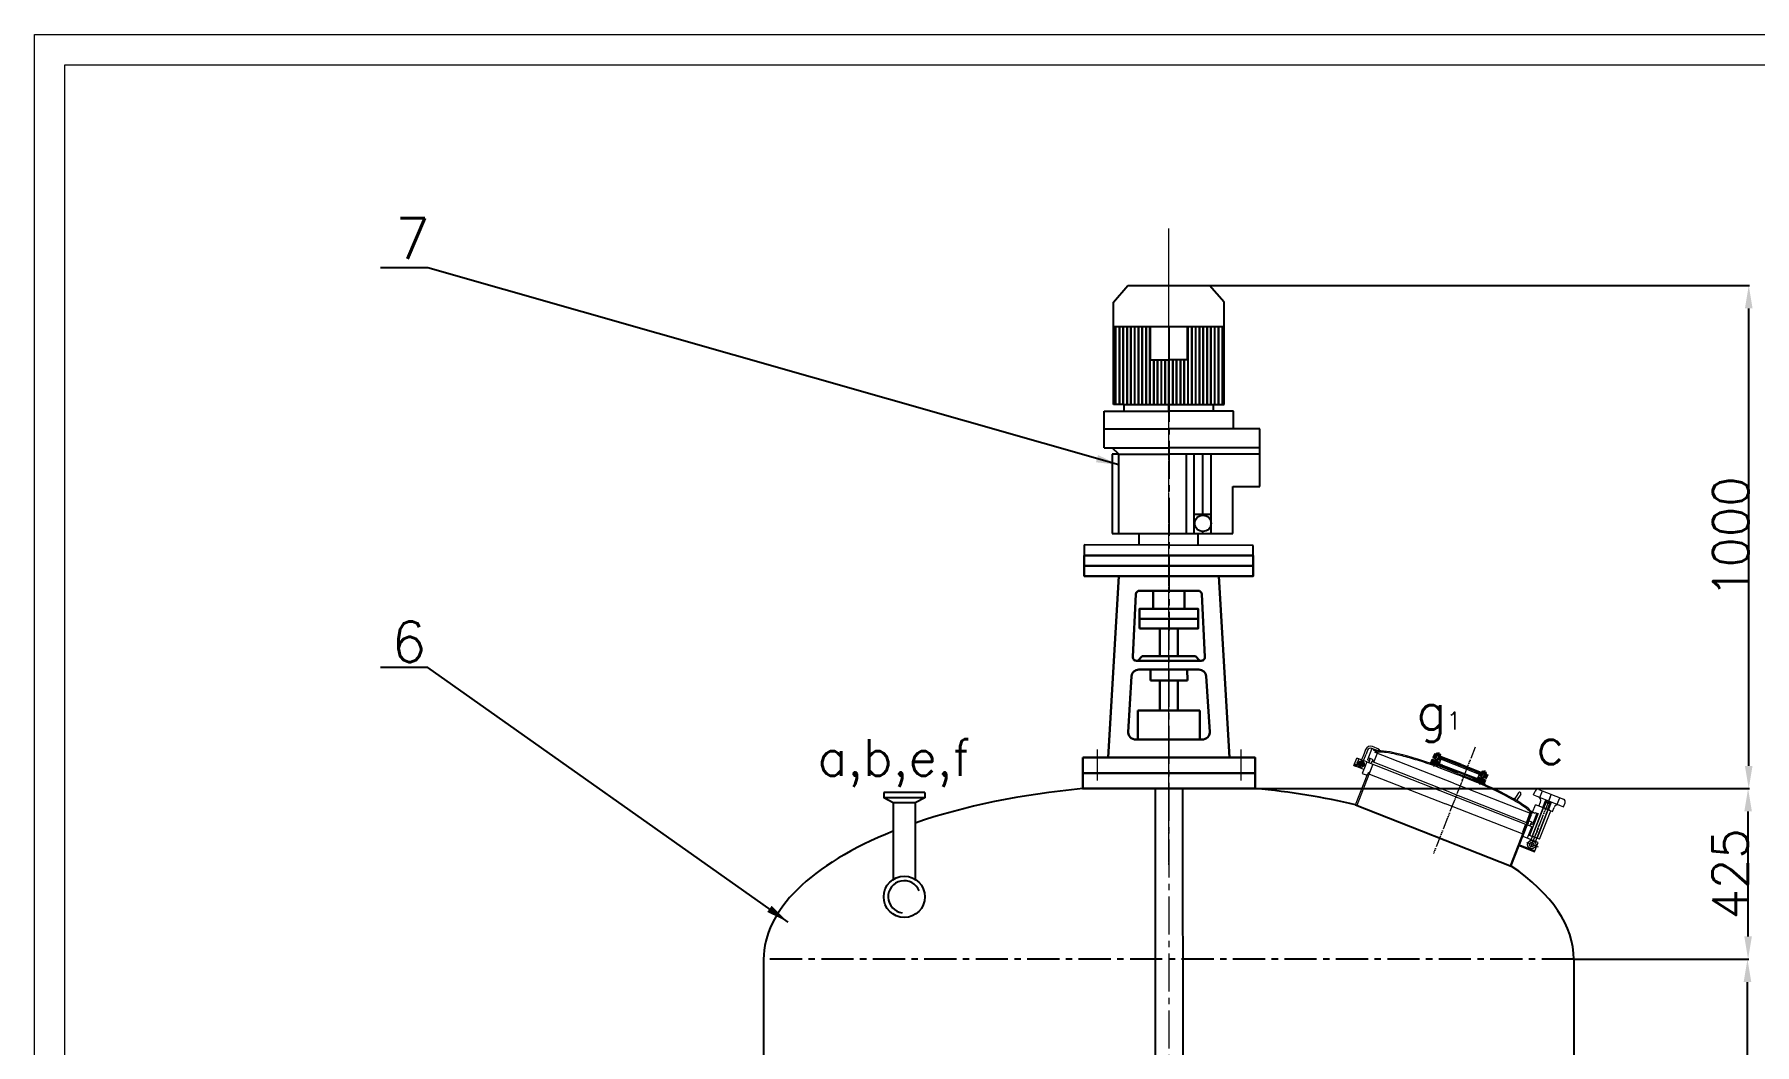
# Model space of a CAD drawing. Header units: millimetres. Extents: x 2158 to 10893, y 534 to 6317.
# Drawn here: x 2158 to 5555, y 4322 to 6317 of the extents above; entities that cross this region are included whole.
import ezdxf

# ---------------------------------------------------------------- set-up
doc = ezdxf.new("R2010")
doc.units = ezdxf.units.MM
doc.header["$PDMODE"] = 3
for name, pattern in [('ACAD_ISO06W100', [37.5, 24, -3, 0.5, -3, 0.5, -3, 0.5, -3]), ('CENTER2', [1.125, 0.75, -0.125, 0.125, -0.125]), ('CENTERX2', [101.6, 63.5, -12.7, 12.7, -12.7])]:
    doc.linetypes.add(name, pattern=pattern)
for name, color, linetype, lineweight in [('shixian', 7, 'Continuous', 30), ('zhong', 1, 'CENTER2', 15), ('中心线', 1, 'CENTER2', 15), ('实线', 7, 'Continuous', 20)]:
    doc.layers.add(name, color=color, linetype=linetype, lineweight=lineweight)
doc.layers.add('点划线', color=7, linetype='CENTERX2')
doc.styles.get("Standard").update_dxf_attribs({"font": 'txt', "bigfont": 'gbcbig.shx'})
doc.dimstyles.new('ISO-25', dxfattribs={"dimtxt": 2.5, "dimasz": 2.5, "dimexe": 1.25, "dimexo": 0.625, "dimtad": 1, "dimtxsty": 'Standard', "dimcen": 2.5, "dimadec": 0, "dimazin": 0, "dimtfac": 1, "dimtmove": 0, "dimatfit": 3, "dimfxl": 0, "dimarcsym": 0})

# ---------------------------------------------------------------- blocks, each defined once
blk = doc.blocks.new('*D6')
at = {"color": 0, "lineweight": -2, "transparency": 16777216}
for p, q in [((5198.9, 4490.7), (5542.3, 4490.7)), ((5541.1, 3035.7), (5541.1, 4445.7)), ((5278.9, 2990.7), (5542.3, 2990.7))]:
    blk.add_line(p, q, dxfattribs=at)
at = {"color": 0, "transparency": 16777216}
for points in [[(5533.6, 4445.7), (5548.6, 4445.7), (5541.1, 4490.7)], [(5533.6, 3035.7), (5548.6, 3035.7), (5541.1, 2990.7)]]:
    blk.add_solid(points, dxfattribs=at)
at = {"layer": 'Defpoints', "color": 0, "transparency": 16777216}
for p in [(5198.2, 4490.7), (5541.1, 4490.7), (5278.3, 2990.7)]:
    blk.add_point(p, dxfattribs=at)
at = {"color": 0, "transparency": 16777216, "insert": (5505.5, 3740.7), "char_height": 70, "attachment_point": 5, "rotation": 90}
blk.add_mtext('1500', dxfattribs=at)
blk = doc.blocks.new('*D9')
at = {"color": 0, "lineweight": -2, "transparency": 16777216}
for p, q in [((4569.4, 4827.5), (5543.6, 4827.5)), ((5542.3, 4535.7), (5542.3, 4782.5)), ((5198.9, 4490.7), (5543.6, 4490.7))]:
    blk.add_line(p, q, dxfattribs=at)
at = {"color": 0, "transparency": 16777216}
for points in [[(5534.8, 4782.5), (5549.8, 4782.5), (5542.3, 4827.5)], [(5534.8, 4535.7), (5549.8, 4535.7), (5542.3, 4490.7)]]:
    blk.add_solid(points, dxfattribs=at)
at = {"layer": 'Defpoints', "color": 0, "transparency": 16777216}
for p in [(4568.8, 4827.5), (5542.3, 4827.5), (5198.2, 4490.7)]:
    blk.add_point(p, dxfattribs=at)
at = {"color": 0, "transparency": 16777216, "insert": (5506.7, 4659.1), "char_height": 70, "attachment_point": 5, "rotation": 90}
blk.add_mtext('425', dxfattribs=at)
blk = doc.blocks.new('*D10')
at = {"color": 0, "lineweight": -2, "transparency": 16777216}
for p, q in [((4479.6, 5820.8), (5544.8, 5820.8)), ((5543.6, 4872.5), (5543.6, 5775.8)), ((4570, 4827.5), (5544.8, 4827.5))]:
    blk.add_line(p, q, dxfattribs=at)
at = {"color": 0, "transparency": 16777216}
for points in [[(5536.1, 5775.8), (5551.1, 5775.8), (5543.6, 5820.8)], [(5536.1, 4872.5), (5551.1, 4872.5), (5543.6, 4827.5)]]:
    blk.add_solid(points, dxfattribs=at)
at = {"layer": 'Defpoints', "color": 0, "transparency": 16777216}
for p in [(4479, 5820.8), (5543.6, 5820.8), (4569.4, 4827.5)]:
    blk.add_point(p, dxfattribs=at)
at = {"color": 0, "transparency": 16777216, "insert": (5508, 5324.1), "char_height": 70, "attachment_point": 5, "rotation": 90}
blk.add_mtext('1000', dxfattribs=at)

msp = doc.modelspace()

# ---------------------------------------------------------------- hatches: boundary and pattern name
at = {"lineweight": 20}
h = msp.add_hatch(dxfattribs=at)
h.set_pattern_fill('ANSI31', color=0, scale=0.648, angle=-21.401136, style=0)
h.set_pattern_definition([(23.598864, (-488.3482, 5139.8727), (-0.8236407, 1.885341), [])])
h.paths.add_polyline_path([(4927.813, 4894.277), (4926.957, 4894.613), (4922.733, 4896.269), (4919.777, 4888.727), (4924.858, 4886.736)])
h.paths.add_polyline_path([(4936.042, 4885.832), (4936.929, 4888.095), (4942.585, 4885.878), (4944.47, 4885.139), (4944.854, 4886.118), (4943.133, 4888.273), (4932.735, 4892.349), (4929.779, 4884.807), (4934.86, 4882.816)])
h.paths.add_polyline_path([(5018.311, 4858.81), (5017.454, 4859.145), (5007.913, 4862.885), (5005.186, 4862.473), (5004.802, 4861.494), (5006.688, 4860.755), (5012.344, 4858.538), (5011.457, 4856.276), (5010.275, 4853.259), (5015.355, 4851.268)])
h.paths.add_polyline_path([(5028.313, 4854.89), (5023.233, 4856.881), (5020.277, 4849.339), (5025.358, 4847.348)])
h = msp.add_hatch(dxfattribs=at)
h.set_pattern_fill('ANSI31', color=0, scale=0.2025, angle=-21.401136, style=0)
h.set_pattern_definition([(23.59886, (4468.7586, 4580.5449), (-0.2573877, 0.5891691), [])])
h.paths.add_polyline_path([(4768.949, 4875.199), (4765.178, 4876.677), (4763.7, 4872.907), (4767.471, 4871.429)])
h = msp.add_hatch(dxfattribs=at)
h.set_pattern_fill('ANSI31', color=0, scale=0.405, angle=68.598864, style=0)
h.set_pattern_definition([(113.59886, (4468.7586, 4580.5449), (-1.178338, -0.5147754), [])])
h.paths.add_polyline_path([(4779.405, 4879.802, 0.41421356), (4774.156, 4877.509), (4777.927, 4876.031)])
h.paths.add_polyline_path([(4779.405, 4879.802), (4777.927, 4876.031), (4781.698, 4874.553, 0.41421356)])
h.paths.add_polyline_path([(4781.698, 4874.553), (4777.927, 4876.031), (4776.449, 4872.26, 0.41421356)])
h.paths.add_polyline_path([(4777.927, 4876.031), (4774.156, 4877.509, 0.41421356), (4776.449, 4872.26)])
h = msp.add_hatch(dxfattribs=at)
h.set_pattern_fill('ANSI31', color=0, scale=0.648, angle=68.598864, style=0)
h.set_pattern_definition([(113.598864, (-488.3482, 5139.8727), (-1.885341, -0.8236407), [])])
h.paths.add_polyline_path([(4932.495, 4876.783), (4933.678, 4879.799), (4928.408, 4881.864), (4926.929, 4878.089), (4926.633, 4877.335), (4925.453, 4874.323), (4938.263, 4869.302), (4939.15, 4871.565), (4931.609, 4874.52)])
h.paths.add_polyline_path([(4923.271, 4882.133), (4923.864, 4883.645), (4918.595, 4885.711), (4915.639, 4878.169), (4920.908, 4876.104), (4922.089, 4879.116)])
h.paths.add_polyline_path([(4922.84, 4878.827), (4922.384, 4879.87), (4922.089, 4879.116), (4920.908, 4876.104), (4921.658, 4875.81)])
h.paths.add_polyline_path([(4926.633, 4877.335), (4926.929, 4878.089), (4925.885, 4877.633), (4924.703, 4874.617), (4925.453, 4874.323)])
h.paths.add_polyline_path([(5012.587, 4843.648), (5013.769, 4846.665), (5014.362, 4848.178), (5009.093, 4850.243), (5008.501, 4848.734), (5007.024, 4844.964), (4999.482, 4847.919), (4998.595, 4845.657), (5011.406, 4840.636)])
h.paths.add_polyline_path([(5013.338, 4843.359), (5012.882, 4844.403), (5012.587, 4843.648), (5011.406, 4840.636), (5012.156, 4840.342)])
h.paths.add_polyline_path([(5017.131, 4841.867), (5017.427, 4842.621), (5016.383, 4842.166), (5015.201, 4839.149), (5015.951, 4838.855)])
h.paths.add_polyline_path([(5024.176, 4844.331), (5018.906, 4846.397), (5017.427, 4842.621), (5017.131, 4841.867), (5015.951, 4838.855), (5021.22, 4836.79)])
h = msp.add_hatch(dxfattribs=at)
h.set_pattern_fill('ANSI37', color=0, scale=0.405, angle=-21.401136, style=0)
h.set_pattern_definition([(23.598864, (-488.3482, 5139.8727), (-0.51477545, 1.17833813), []), (113.598864, (-488.3482, 5139.8727), (-1.17833813, -0.51477545), [])])
h.paths.add_polyline_path([(4944.47, 4885.139), (4942.585, 4885.878), (4936.929, 4888.095), (4936.042, 4885.832), (4943.584, 4882.877)])
h.paths.add_polyline_path([(4940.037, 4873.827), (4932.495, 4876.783), (4931.609, 4874.52), (4939.15, 4871.565)])
h.paths.add_polyline_path([(5007.91, 4847.226), (5000.369, 4850.182), (4999.482, 4847.919), (5007.024, 4844.964)])
h.paths.add_polyline_path([(5012.344, 4858.538), (5006.688, 4860.755), (5004.802, 4861.494), (5003.916, 4859.232), (5011.457, 4856.276)])
h = msp.add_hatch(dxfattribs=at)
h.set_pattern_fill('ANSI31', color=0, scale=0.6885, angle=-21.401136, style=0)
h.set_pattern_definition([(23.598864, (1312.9793, 5026.204), (-0.8751183, 2.0031748), [])])
h.paths.add_polyline_path([(5145.651, 4804.47), (5143.086, 4805.475), (5137.057, 4790.09), (5139.621, 4789.085), (5143.336, 4798.563)])
h.paths.add_polyline_path([(5149.49, 4796.152), (5145.775, 4786.673), (5148.339, 4785.669), (5154.369, 4801.053), (5151.804, 4802.058)])

# ---------------------------------------------------------------- linework, layer by layer
at = {"color": 0}
for p, q in [((4289.245, 5787.874), (4317.771, 5820.817)), ((4317.771, 5820.817), (4479.005, 5820.817)), ((4507.531, 5787.874), (4479.005, 5820.817)), ((4289.245, 5740.304), (4289.245, 5787.874)), ((4507.531, 5740.304), (4507.531, 5787.874)), ((4289.245, 5740.304), (4507.531, 5740.304)), ((4289.245, 5585.74), (4289.245, 5740.304)), ((4293.384, 5585.74), (4293.384, 5740.304)), ((4293.641, 5585.74), (4293.641, 5740.304)), ((4293.898, 5585.74), (4293.898, 5740.304)), ((4300.909, 5585.74), (4300.909, 5740.304)), ((4301.166, 5585.74), (4301.166, 5740.304)), ((4301.423, 5585.74), (4301.423, 5740.304)), ((4308.435, 5585.74), (4308.435, 5740.304)), ((4308.692, 5585.74), (4308.692, 5740.304)), ((4308.949, 5585.74), (4308.949, 5740.304)), ((4315.96, 5585.74), (4315.96, 5740.304)), ((4316.217, 5585.74), (4316.217, 5740.304)), ((4316.475, 5585.74), (4316.475, 5740.304)), ((4323.486, 5585.74), (4323.486, 5740.304)), ((4323.743, 5585.74), (4323.743, 5740.304)), ((4324, 5585.74), (4324, 5740.304)), ((4331.011, 5585.74), (4331.011, 5740.304)), ((4331.268, 5585.74), (4331.268, 5740.304)), ((4331.526, 5585.74), (4331.526, 5740.304)), ((4338.537, 5585.74), (4338.537, 5740.304)), ((4338.794, 5585.74), (4338.794, 5740.304)), ((4339.051, 5585.74), (4339.051, 5740.304)), ((4346.062, 5585.74), (4346.062, 5740.304)), ((4346.319, 5585.74), (4346.319, 5740.304)), ((4346.577, 5585.74), (4346.577, 5740.304)), ((4353.588, 5585.74), (4353.588, 5740.304)), ((4353.845, 5585.74), (4353.845, 5740.304)), ((4354.102, 5585.74), (4354.102, 5740.304)), ((4361.113, 5585.74), (4361.113, 5740.304)), ((4361.371, 5585.74), (4361.371, 5740.304)), ((4361.628, 5585.74), (4361.628, 5740.304)), ((4361.837, 5740.304), (4361.837, 5673.914)), ((4434.939, 5740.304), (4434.939, 5673.914)), ((4436.369, 5585.74), (4436.369, 5740.304)), ((4436.626, 5585.74), (4436.626, 5740.304)), ((4436.883, 5585.74), (4436.883, 5740.304)), ((4443.894, 5585.74), (4443.894, 5740.304)), ((4444.151, 5585.74), (4444.151, 5740.304)), ((4444.409, 5585.74), (4444.409, 5740.304)), ((4451.42, 5585.74), (4451.42, 5740.304)), ((4451.677, 5585.74), (4451.677, 5740.304)), ((4451.934, 5585.74), (4451.934, 5740.304)), ((4458.945, 5585.74), (4458.945, 5740.304)), ((4459.202, 5585.74), (4459.202, 5740.304)), ((4459.46, 5585.74), (4459.46, 5740.304)), ((4466.471, 5585.74), (4466.471, 5740.304)), ((4466.728, 5585.74), (4466.728, 5740.304)), ((4466.985, 5585.74), (4466.985, 5740.304)), ((4473.996, 5585.74), (4473.996, 5740.304)), ((4474.253, 5585.74), (4474.253, 5740.304)), ((4474.511, 5585.74), (4474.511, 5740.304)), ((4481.522, 5585.74), (4481.522, 5740.304)), ((4481.779, 5585.74), (4481.779, 5740.304)), ((4482.036, 5585.74), (4482.036, 5740.304)), ((4489.047, 5585.74), (4489.047, 5740.304)), ((4489.305, 5585.74), (4489.305, 5740.304)), ((4489.562, 5585.74), (4489.562, 5740.304)), ((4496.573, 5585.74), (4496.573, 5740.304)), ((4496.83, 5585.74), (4496.83, 5740.304)), ((4497.087, 5585.74), (4497.087, 5740.304)), ((4504.098, 5585.74), (4504.098, 5740.304)), ((4504.356, 5585.74), (4504.356, 5740.304)), ((4504.613, 5585.74), (4504.613, 5740.304)), ((4507.531, 5585.74), (4507.531, 5740.304)), ((4361.837, 5673.914), (4398.388, 5673.914)), ((4368.639, 5585.74), (4368.639, 5673.914)), ((4368.896, 5585.74), (4368.896, 5673.914)), ((4369.153, 5585.74), (4369.153, 5673.914)), ((4376.164, 5585.74), (4376.164, 5673.914)), ((4376.422, 5585.74), (4376.422, 5673.914)), ((4376.679, 5585.74), (4376.679, 5673.914)), ((4383.69, 5585.74), (4383.69, 5673.914)), ((4383.947, 5585.74), (4383.947, 5673.914)), ((4384.204, 5585.74), (4384.204, 5673.914)), ((4391.215, 5585.74), (4391.215, 5673.914)), ((4391.473, 5585.74), (4391.473, 5673.914)), ((4391.73, 5585.74), (4391.73, 5673.914)), ((4434.939, 5673.914), (4398.388, 5673.914)), ((4398.741, 5573.198), (4398.741, 5673.914)), ((4398.998, 5573.198), (4398.998, 5673.914)), ((4399.255, 5573.198), (4399.255, 5673.914)), ((4406.266, 5585.74), (4406.266, 5673.914)), ((4406.524, 5585.74), (4406.524, 5673.914)), ((4406.781, 5585.74), (4406.781, 5673.914)), ((4413.792, 5585.74), (4413.792, 5673.914)), ((4414.049, 5585.74), (4414.049, 5673.914)), ((4414.306, 5585.74), (4414.306, 5673.914)), ((4421.318, 5585.74), (4421.318, 5673.914)), ((4421.575, 5585.74), (4421.575, 5673.914)), ((4421.832, 5585.74), (4421.832, 5673.914)), ((4428.843, 5585.74), (4428.843, 5673.914)), ((4429.1, 5585.74), (4429.1, 5673.914)), ((4429.357, 5585.74), (4429.357, 5673.914)), ((4270.964, 5500.451), (4270.964, 5573.198)), ((4270.964, 5573.198), (4398.388, 5573.198)), ((4310.396, 5585.74), (4289.245, 5585.74)), ((4310.396, 5585.74), (4486.38, 5585.74)), ((4310.396, 5573.198), (4310.396, 5585.74)), ((4525.812, 5573.198), (4398.388, 5573.198)), ((4486.38, 5573.198), (4486.38, 5585.74)), ((4486.38, 5585.74), (4507.531, 5585.74)), ((4525.812, 5538.079), (4525.812, 5573.198)), ((4270.964, 5538.079), (4398.388, 5538.079)), ((4578.37, 5538.079), (4398.388, 5538.079)), ((4578.37, 5500.451), (4578.37, 5538.079)), ((4270.964, 5500.451), (4398.388, 5500.451)), ((4299.847, 5487.908), (4286.68, 5500.451)), ((4286.68, 5487.908), (4286.68, 5331.267)), ((4299.847, 5487.908), (4286.68, 5487.908)), ((4299.847, 5331.267), (4299.847, 5487.908)), ((4299.847, 5487.908), (4398.388, 5487.908)), ((4578.37, 5500.451), (4398.388, 5500.451)), ((4578.37, 5487.908), (4398.388, 5487.908)), ((4433.568, 5331.267), (4433.568, 5487.908)), ((4448.203, 5331.267), (4448.203, 5487.908)), ((4465.765, 5367.488), (4465.765, 5487.908)), ((4481.864, 5331.267), (4481.864, 5487.908)), ((4578.37, 5487.908), (4578.37, 5500.451)), ((4578.37, 5424.432), (4578.37, 5487.908)), ((4525, 5331.267), (4525, 5424.432)), ((4525, 5424.432), (4578.37, 5424.432)), ((4448.203, 5369.32), (4481.864, 5369.32)), ((4465.765, 5331.267), (4465.765, 5335.291)), ((4565.273, 5307.425), (4231.265, 5308.944)), ((4231.265, 5308.944), (4231.545, 5288.085)), ((4286.68, 5331.267), (4299.847, 5331.267)), ((4299.847, 5331.267), (4456.624, 5331.267)), ((4340.153, 5307.919), (4340.153, 5331.267)), ((4456.624, 5307.919), (4456.624, 5331.267)), ((4456.624, 5331.267), (4525, 5331.267)), ((4565.273, 5288.085), (4565.273, 5307.425))]:
    msp.add_line(p, q, dxfattribs=at)
at = {"color": 0, "lineweight": 20}
for p, q in [((4784.022, 4897.132), (4778.288, 4882.501)), ((4782.058, 4881.023), (4787.792, 4895.654)), ((4786.977, 4904.673), (4784.022, 4897.132)), ((4790.748, 4903.195), (4787.792, 4895.654)), ((4799.557, 4906.703), (4790.691, 4884.078)), ((4811.912, 4901.861), (4799.557, 4906.703)), ((4799.557, 4906.703), (4811.912, 4901.861)), ((4813.102, 4905.744), (4800.624, 4910.635)), ((4801.82, 4905.816), (4802.737, 4903.717)), ((4802.737, 4903.717), (4809.052, 4901.241)), ((4810.512, 4899.137), (4802.757, 4879.349)), ((4806.08, 4898.927), (4807.262, 4901.943)), ((4960.68, 4838.336), (4806.08, 4898.927)), ((4811.912, 4901.861), (4813.384, 4905.618)), ((4922.733, 4896.269), (4919.777, 4888.727)), ((4922.384, 4879.87), (4928.109, 4894.476)), ((4928.002, 4894.204), (4922.733, 4896.269)), ((4922.84, 4878.827), (4928.351, 4892.887)), ((4924.858, 4886.736), (4927.813, 4894.277)), ((4925.885, 4877.633), (4931.396, 4891.694)), ((4926.183, 4895.231), (4927.135, 4897.662)), ((4927.063, 4894.886), (4926.183, 4895.231)), ((4926.183, 4895.231), (4934.579, 4891.94)), ((4926.929, 4878.089), (4932.653, 4892.695)), ((4926.957, 4894.613), (4927.063, 4894.886)), ((4926.957, 4894.613), (4928.002, 4894.204)), ((4927.601, 4893.181), (4932.146, 4891.4)), ((4928.282, 4894.408), (4929.235, 4896.839)), ((4929.779, 4884.807), (4932.735, 4892.349)), ((4932.48, 4892.763), (4933.433, 4895.194)), ((4975.523, 4875.579), (4932.546, 4892.422)), ((4932.546, 4892.422), (4933.592, 4892.013)), ((4933.592, 4892.013), (4933.698, 4892.285)), ((4933.698, 4892.285), (4934.579, 4891.94)), ((4934.579, 4891.94), (4935.532, 4894.371)), ((4763.7, 4872.907), (4769.612, 4887.989)), ((4763.7, 4872.907), (4765.474, 4877.431)), ((4783.301, 4865.225), (4763.7, 4872.907)), ((4765.178, 4876.677), (4768.949, 4875.199)), ((4773.382, 4886.512), (4767.471, 4871.429)), ((4801.279, 4875.578), (4769.48, 4794.442)), ((4769.612, 4887.989), (4773.382, 4886.512)), ((4778.997, 4884.311), (4769.612, 4887.989)), ((4778.601, 4883.3), (4777.418, 4882.491)), ((4778.406, 4882.803), (4782.177, 4881.325)), ((4789.213, 4880.307), (4780.346, 4857.683)), ((4780.346, 4857.683), (4790.15, 4853.841)), ((4782.372, 4881.822), (4782.689, 4880.425)), ((4789.213, 4880.307), (4782.768, 4882.833)), ((4789.213, 4880.307), (4783.301, 4865.225)), ((4789.213, 4880.307), (4952.109, 4816.465)), ((4794.461, 4882.6), (4790.691, 4884.078)), ((4795.072, 4859.741), (4791.628, 4857.611)), ((4794.461, 4882.6), (4792.983, 4878.83)), ((4794.661, 4887.549), (4794.461, 4882.6)), ((4802.202, 4884.594), (4794.661, 4887.549)), ((4801.279, 4875.578), (4795.072, 4859.741)), ((4798.986, 4880.827), (4797.508, 4877.056)), ((4802.202, 4884.594), (4798.986, 4880.827)), ((4953.587, 4820.236), (4798.986, 4880.827)), ((4915.92, 4878.886), (4914.148, 4878.066)), ((4915.429, 4877.633), (4918.595, 4885.711)), ((4968.429, 4857.479), (4915.639, 4878.169)), ((4918.595, 4885.711), (4923.864, 4883.645)), ((4919.777, 4888.727), (4925.046, 4886.662)), ((4922.089, 4879.116), (4920.908, 4876.104)), ((4922.84, 4878.827), (4921.658, 4875.81)), ((4923.271, 4882.133), (4922.089, 4879.116)), ((4922.384, 4879.87), (4926.929, 4878.089)), ((4922.84, 4878.827), (4922.384, 4879.87)), ((4922.84, 4878.827), (4925.885, 4877.633)), ((4923.864, 4883.645), (4922.975, 4881.379)), ((4925.885, 4877.633), (4924.703, 4874.617)), ((4925.046, 4886.662), (4924.858, 4886.736)), ((4926.633, 4877.335), (4925.453, 4874.323)), ((4925.885, 4877.633), (4926.929, 4878.089)), ((4928.899, 4872.966), (4926.434, 4871.258)), ((4927.816, 4880.352), (4926.633, 4877.335)), ((4928.901, 4872.971), (4928.011, 4870.702)), ((4928.014, 4870.709), (4967.543, 4855.217)), ((4928.408, 4881.864), (4933.678, 4879.799)), ((4929.591, 4884.881), (4934.86, 4882.816)), ((4933.678, 4879.799), (4931.609, 4874.52)), ((4931.609, 4874.52), (4932.495, 4876.783)), ((4931.609, 4874.52), (4969.316, 4859.742)), ((4931.904, 4875.274), (4936.042, 4885.832)), ((4932.495, 4876.783), (5007.91, 4847.226)), ((4936.378, 4870.041), (4934.87, 4870.632)), ((4936.929, 4888.095), (4936.042, 4885.832)), ((4936.042, 4885.832), (5011.457, 4856.276)), ((4936.755, 4869.893), (4936.755, 4869.893)), ((4942.585, 4885.878), (4936.929, 4888.095)), ((4939.15, 4871.565), (4938.263, 4869.302)), ((4940.037, 4873.827), (4939.15, 4871.565)), ((4942.585, 4885.878), (5006.688, 4860.755)), ((4944.854, 4886.118), (4943.133, 4888.273)), ((4943.584, 4882.877), (4944.47, 4885.139)), ((4944.47, 4885.139), (4944.854, 4886.118)), ((4944.854, 4886.118), (5005.186, 4862.473)), ((5007.024, 4844.964), (4969.316, 4859.742)), ((4970.203, 4862.004), (5002.254, 4849.443)), ((4975.523, 4875.579), (5018.5, 4858.736)), ((5003.916, 4859.232), (5004.802, 4861.494)), ((5004.802, 4861.494), (5005.186, 4862.473)), ((5005.186, 4862.473), (5007.913, 4862.885)), ((5006.688, 4860.755), (5012.344, 4858.538)), ((5012.344, 4858.538), (5011.457, 4856.276)), ((5012.882, 4844.403), (5018.607, 4859.008)), ((5015.355, 4851.268), (5018.311, 4858.81)), ((5016.681, 4859.763), (5017.633, 4862.194)), ((5017.561, 4859.418), (5016.681, 4859.763)), ((5025.077, 4856.473), (5016.681, 4859.763)), ((5017.454, 4859.145), (5017.561, 4859.418)), ((5018.5, 4858.736), (5017.454, 4859.145)), ((5018.849, 4857.419), (5018.099, 4857.713)), ((5018.099, 4857.713), (5022.643, 4855.932)), ((5018.78, 4858.94), (5019.732, 4861.371)), ((5022.978, 4857.295), (5023.93, 4859.726)), ((5025.077, 4856.473), (5026.029, 4858.903)), ((4767.218, 4795.329), (4791.628, 4857.611)), ((4791.628, 4857.611), (4944.72, 4797.612)), ((4960.68, 4838.336), (5115.281, 4777.745)), ((5006.858, 4839.809), (4967.543, 4855.217)), ((4968.429, 4857.479), (5021.22, 4836.79)), ((4999.482, 4847.919), (4998.595, 4845.657)), ((5000.369, 4850.182), (4999.482, 4847.919)), ((5007.744, 4842.071), (5006.85, 4839.789)), ((5009.093, 4850.243), (5007.024, 4844.964)), ((5007.529, 4842.149), (5008.176, 4839.222)), ((5011.457, 4856.276), (5008.501, 4848.734)), ((5014.362, 4848.178), (5009.093, 4850.243)), ((5015.544, 4851.194), (5010.275, 4853.259)), ((5012.587, 4843.648), (5011.406, 4840.636)), ((5013.338, 4843.359), (5012.156, 4840.342)), ((5013.769, 4846.665), (5012.587, 4843.648)), ((5013.338, 4843.359), (5012.882, 4844.403)), ((5017.427, 4842.621), (5012.882, 4844.403)), ((5013.338, 4843.359), (5018.849, 4857.419)), ((5016.383, 4842.166), (5013.338, 4843.359)), ((5016.383, 4842.166), (5015.201, 4839.149)), ((5017.131, 4841.867), (5015.951, 4838.855)), ((5016.383, 4842.166), (5021.894, 4856.226)), ((5016.383, 4842.166), (5017.427, 4842.621)), ((5018.313, 4844.884), (5017.131, 4841.867)), ((5017.427, 4842.621), (5023.151, 4857.227)), ((5018.906, 4846.397), (5018.018, 4844.13)), ((5024.176, 4844.331), (5018.906, 4846.397)), ((5025.358, 4847.348), (5020.089, 4849.413)), ((5020.277, 4849.339), (5023.233, 4856.881)), ((5020.999, 4836.225), (5024.176, 4844.331)), ((5021.543, 4837.615), (5022.368, 4835.612)), ((5024.089, 4856.545), (5023.044, 4856.955)), ((5023.044, 4856.955), (5028.313, 4854.89)), ((5024.089, 4856.545), (5024.196, 4856.818)), ((5024.196, 4856.818), (5025.077, 4856.473)), ((5028.313, 4854.89), (5025.358, 4847.348)), ((5128.918, 4825.818), (5177.849, 4806.641)), ((5097.812, 4737.612), (4944.72, 4797.612)), ((4952.109, 4816.465), (5102.939, 4757.352)), ((4953.587, 4820.236), (5108.187, 4759.645)), ((5082.121, 4808.227), (5079.531, 4807.775)), ((5089.224, 4819.446), (5080.899, 4806.513)), ((5093.311, 4816.815), (5085.115, 4804.084)), ((5086.208, 4805.597), (5086.868, 4803.051)), ((5140.583, 4795.668), (5113.982, 4727.795)), ((5115.667, 4733.224), (5137.834, 4789.786)), ((5116.463, 4780.761), (5122.375, 4795.844)), ((5118.765, 4815.007), (5121.78, 4822.699)), ((5118.765, 4815.007), (5177.952, 4791.81)), ((5150.581, 4784.79), (5122.375, 4795.844)), ((5123.032, 4724.248), (5149.633, 4792.121)), ((5128.847, 4793.308), (5156.031, 4782.654)), ((5129.365, 4793.105), (5132.379, 4800.797)), ((5131.198, 4810.134), (5136.223, 4822.955)), ((5137.057, 4790.09), (5143.086, 4805.475)), ((5139.124, 4789.28), (5143.494, 4800.431)), ((5145.173, 4801.165), (5143.494, 4800.431)), ((5143.494, 4800.431), (5150.734, 4797.594)), ((5144.233, 4800.754), (5145.684, 4804.457)), ((5150, 4799.273), (5145.173, 4801.165)), ((5146.364, 4786.443), (5150.734, 4797.594)), ((5148.339, 4785.669), (5154.369, 4801.053)), ((5150, 4799.273), (5150.734, 4797.594)), ((5150.411, 4798.333), (5151.862, 4802.035)), ((5156.031, 4782.654), (5159.046, 4790.346)), ((5165.519, 4796.683), (5170.544, 4809.504)), ((5177.952, 4791.81), (5180.967, 4799.503)), ((5113.586, 4780.583), (5072.453, 4675.632)), ((5074.695, 4674.752), (5114.666, 4776.68)), ((5102.939, 4757.352), (5096.732, 4741.515)), ((5102.939, 4757.352), (5115.005, 4752.623)), ((5112.122, 4780.785), (5104.417, 4761.123)), ((5108.187, 4759.645), (5106.71, 4755.875)), ((5108.387, 4764.594), (5108.187, 4759.645)), ((5108.387, 4764.594), (5115.928, 4761.638)), ((5127.612, 4778.132), (5110.765, 4735.146)), ((5112.712, 4757.872), (5111.234, 4754.101)), ((5115.928, 4761.638), (5112.712, 4757.872)), ((5112.712, 4757.872), (5116.483, 4756.394)), ((5112.823, 4783.928), (5117.054, 4782.27)), ((5120.988, 4778.988), (5114.5, 4781.531)), ((5115.281, 4777.745), (5116.463, 4780.761)), ((5116.463, 4780.761), (5120.988, 4778.988)), ((5125.35, 4779.019), (5116.483, 4756.394)), ((5123.088, 4779.905), (5120.988, 4778.988)), ((5123.088, 4779.905), (5120.988, 4778.988)), ((5123.088, 4779.905), (5125.35, 4779.019)), ((5123.088, 4779.905), (5125.35, 4779.019)), ((5125.35, 4779.019), (5127.612, 4778.132)), ((5125.471, 4729.382), (5147.638, 4785.943)), ((5130.373, 4727.461), (5152.54, 4784.022)), ((5096.342, 4733.838), (5088.953, 4714.985)), ((5106.138, 4729.999), (5096.334, 4733.841)), ((5128.016, 4721.425), (5096.334, 4733.841)), ((5096.732, 4741.515), (5097.812, 4737.612)), ((5115.005, 4752.623), (5106.138, 4729.999)), ((5130.373, 4727.461), (5110.765, 4735.146)), ((5116.347, 4733.828), (5125.397, 4730.281)), ((5133.673, 4751.397), (5133.673, 4751.397)), ((5088.945, 4714.987), (5120.627, 4702.571)), ((5089.832, 4717.25), (5121.513, 4704.833)), ((5120.627, 4702.571), (5128.016, 4721.425))]:
    msp.add_line(p, q, dxfattribs=at)
at = {"color": 1, "linetype": 'ACAD_ISO06W100', "lineweight": 0}
for p, q in [((5003.444, 4909.203), (4920.892, 4698.567)), ((4929.593, 4892.203), (4932.409, 4899.389)), ((4786.257, 4872.766), (4769.67, 4879.267)), ((4774.914, 4868.344), (4781.171, 4884.309)), ((4927.318, 4885.771), (4921.254, 4870.297)), ((5020.091, 4856.735), (5022.907, 4863.922)), ((5017.816, 4850.304), (5011.751, 4834.829)), ((5151.611, 4810.486), (5112.699, 4711.202)), ((5148.727, 4803.264), (5153.752, 4816.085)), ((5114.96, 4716.971), (5135.403, 4769.132)), ((5119.945, 4715.018), (5105.491, 4720.683)), ((5128.535, 4711.651), (5105.911, 4720.518))]:
    msp.add_line(p, q, dxfattribs=at)
for p, q in [((4928.306, 4897.56), (4934.607, 4895.091)), ((5018.808, 4862.091), (5025.101, 4859.624)), ((3916.639, 4820.219), (3835.317, 4820.219)), ((3835.317, 4820.219), (3835.317, 4809.376)), ((3916.639, 4809.376), (3835.317, 4809.376)), ((3854.292, 4799.683), (3835.317, 4809.376)), ((3854.292, 4799.683), (3854.292, 4648.29)), ((3897.664, 4799.683), (3854.292, 4799.683)), ((3916.639, 4809.376), (3897.664, 4799.683)), ((3897.664, 4799.683), (3897.664, 4648.29)), ((3916.639, 4820.219), (3916.639, 4809.376)), ((4767.218, 4795.329), (5074.695, 4674.752)), ((3598.226, 4490.675), (3598.323, 2990.671)), ((5198.228, 4490.675), (5198.319, 2990.671))]:
    msp.add_line(p, q)
at = {"ltscale": 150}
for p, q in [((4371.503, 4827.483), (4371.503, 3803.465)), ((4425.659, 4827.483), (4426.432, 3803.465))]:
    msp.add_line(p, q, dxfattribs=at)
at = {"color": 0}
msp.add_circle((4465.765, 5351.389), 16.098, dxfattribs=at)
at = {"color": 0, "lineweight": 20}
for centre, radius in [((4777.927, 4876.031), 6.48), ((4777.927, 4876.031), 4.05), ((5114.96, 4716.971), 8.1), ((5114.96, 4716.971), 4.455)]:
    msp.add_circle(centre, radius, dxfattribs=at)
msp.add_circle((3875.978, 4613.895), 40.661)
for centre, radius, start, end in [((4796.781, 4900.831), 10.53, 68.598864, 158.598864), ((4796.781, 4900.831), 6.48, 68.598864, 158.598864), ((4811.919, 4902.728), 3.24, 348.655465, 68.598864), ((4927.548, 4895.626), 2.077, 35.731644, 101.466084), ((4928.605, 4889.055), 7.81, 51.820214, 85.377514), ((4933.845, 4893.158), 2.077, 35.731644, 101.466084), ((5018.046, 4860.158), 2.077, 35.731644, 101.466084), ((5019.103, 4853.587), 7.81, 51.820214, 85.377514), ((5024.343, 4857.69), 2.077, 35.731644, 101.466084), ((5126.908, 4820.689), 5.508, 68.598864, 158.598864), ((5091.267, 4818.13), 2.43, 327.226639, 147.226639), ((5124.687, 4803.812), 8.262, 338.598864, 68.598864), ((5166.738, 4787.331), 8.262, 68.598864, 158.598864), ((5175.839, 4801.512), 5.508, 338.598864, 68.598864), ((5106.441, 4730.75), 8.1, 301.728966, 338.598864), ((5130.574, 4721.292), 8.1, 158.598864, 195.468762)]:
    msp.add_arc(centre, radius, start, end, dxfattribs=at)
msp.add_arc((3875.978, 4613.895), 31.825, 21.71601, 262.447417)
for start_param, end_param in [(4.96908368, 6.28318531), (3.14159265, 4.45311122)]:
    msp.add_ellipse((4960.594, 4838.37), major_axis=(-154.514, 60.557), ratio=0.12861458, start_param=start_param, end_param=end_param, dxfattribs=at)
for major_axis, ratio, start_param, end_param in [((800.001, 0.042), 0.43085464, 1.78443667, 2.24680578), ((732.643, 23.451), 0.4662222, 1.02812822, 1.32093416), ((800.001, 0.042), 0.43085464, 2.31842438, 3.14159581), ((800.001, 0.042), 0.43085464, -0.00024101, 0.56311577)]:
    msp.add_ellipse((4398.227, 4490.717), major_axis=major_axis, ratio=ratio, start_param=start_param, end_param=end_param)
for points, knots in [([(4928.011, 4870.702), (4922.137, 4872.778), (4916.336, 4874.775), (4899.077, 4880.554), (4887.974, 4884.045), (4867.328, 4890.064), (4857.785, 4892.592), (4840.812, 4896.543), (4833.381, 4897.965), (4824.092, 4899.22), (4821.282, 4899.491), (4816.808, 4899.705), (4815.031, 4899.694), (4812.45, 4899.503), (4811.513, 4899.367), (4810.145, 4899.056), (4809.652, 4898.892), (4808.991, 4898.599), (4808.778, 4898.471), (4808.495, 4898.257), (4808.424, 4898.175), (4808.363, 4898.087), (4808.351, 4898.064), (4808.342, 4898.04)], [4.96959763, 4.96959763, 4.96959763, 4.96959763, 5.08622271, 5.08622271, 5.32338421, 5.32338421, 5.56054571, 5.56054571, 5.79770722, 5.79770722, 5.91940777, 5.91940777, 6.0212708, 6.0212708, 6.09636183, 6.09636183, 6.15665478, 6.15665478, 6.2043858, 6.2043858, 6.25211682, 6.25211682, 6.28318531, 6.28318531, 6.28318531, 6.28318531]), ([(5112.846, 4778.699), (5112.857, 4778.728), (5112.867, 4778.76), (5112.877, 4778.883), (5112.877, 4778.977), (5112.832, 4779.248), (5112.787, 4779.424), (5112.627, 4779.851), (5112.513, 4780.102), (5112.037, 4780.967), (5111.541, 4781.68), (5110.194, 4783.277), (5109.344, 4784.161), (5107.305, 4786.065), (5106.117, 4787.086), (5101.892, 4790.459), (5098.285, 4793.017), (5089.739, 4798.544), (5084.8, 4801.514), (5073.746, 4807.769), (5067.631, 4811.054), (5054.408, 4817.84), (5047.3, 4821.341), (5032.3, 4828.455), (5024.408, 4832.067), (5013.147, 4837.052), (5010.015, 4838.422), (5006.85, 4839.789)], [3.14159265, 3.14159265, 3.14159265, 3.14159265, 3.17986846, 3.17986846, 3.21814426, 3.21814426, 3.25642007, 3.25642007, 3.29469588, 3.29469588, 3.37484781, 3.37484781, 3.45499975, 3.45499975, 3.53515168, 3.53515168, 3.70572268, 3.70572268, 3.87629367, 3.87629367, 4.04686467, 4.04686467, 4.21743566, 4.21743566, 4.38800666, 4.38800666, 4.45259314, 4.45259314, 4.45259314, 4.45259314])]:
    msp.add_open_spline(points, degree=3, knots=knots, dxfattribs=at)
at = {"layer": 'shixian', "color": 0}
for p, q in [((4231.545, 5288.085), (4398.409, 5288.085)), ((4231.545, 5267.342), (4398.409, 5267.342)), ((4565.273, 5288.085), (4398.409, 5288.085)), ((4565.273, 5267.342), (4398.409, 5267.342)), ((4278.314, 4888.709), (4299.362, 5247.1)), ((4518.504, 4888.709), (4497.456, 5247.1)), ((4327.287, 5087.598), (4333.462, 5211.662)), ((4340.53, 5218.296), (4397.715, 5218.296)), ((4367.156, 5182.724), (4367.156, 5218.296)), ((4456.229, 5218.37), (4399.044, 5218.297)), ((4429.637, 5182.764), (4429.603, 5218.336)), ((4469.604, 5087.688), (4463.306, 5211.745)), ((4340.512, 5163.127), (4456.281, 5163.127)), ((4380.702, 5088.885), (4380.702, 5143.529)), ((4416.187, 5088.907), (4416.141, 5143.552)), ((4334.356, 5080.066), (4397.715, 5080.066)), ((4345.793, 5088.885), (4336.975, 5080.066)), ((4339.003, 5062.719), (4397.715, 5062.719)), ((4398.409, 5088.885), (4345.793, 5088.885)), ((4361.98, 5040.787), (4361.98, 5062.719)), ((4398.409, 5088.884), (4451.096, 5088.951)), ((4462.545, 5080.148), (4399.185, 5080.067)), ((4457.919, 5062.795), (4399.207, 5062.72)), ((4434.97, 5040.833), (4434.942, 5062.765)), ((4451.096, 5088.951), (4459.925, 5080.144)), ((4317.876, 4939.337), (4324.866, 5049.451)), ((4361.98, 5040.787), (4398.391, 5040.787)), ((4380.702, 5040.787), (4380.702, 4981.93)), ((4434.97, 5040.833), (4398.559, 5040.787)), ((4416.248, 5040.81), (4416.323, 4981.952)), ((4479.202, 4939.44), (4472.073, 5049.544)), ((4337.448, 4981.93), (4398.392, 4981.93)), ((4337.448, 4924.593), (4337.448, 4981.93)), ((4459.577, 4982.007), (4398.632, 4981.93)), ((4459.65, 4924.671), (4459.577, 4982.007)), ((4333.607, 4924.593), (4398.409, 4924.593)), ((4463.49, 4924.675), (4398.688, 4924.593)), ((4228.594, 4858.096), (4568.794, 4858.096))]:
    msp.add_line(p, q, dxfattribs=at)
for points in [[(4398.409, 5247.1), (4231.545, 5247.1), (4231.545, 5288.085)], [(4398.409, 5247.1), (4565.273, 5247.1), (4565.273, 5288.085)]]:
    msp.add_lwpolyline(points, dxfattribs=at)
for points in [[(4340.512, 5143.529), (4456.281, 5143.529), (4456.281, 5182.724), (4340.512, 5182.724)], [(4228.594, 4888.709), (4568.794, 4888.709), (4568.794, 4827.483), (4228.594, 4827.483)]]:
    msp.add_lwpolyline(points, close=True, dxfattribs=at)
for centre, radius, start, end in [((4340.53, 5211.214), 7.083, 90, 176.368129), ((4456.238, 5211.287), 7.083, 3.704541, 90.07267), ((4339.003, 5048.553), 14.166, 90, 176.368129), ((4334.356, 5087.149), 7.083, 176.368129, 270), ((4457.937, 5048.629), 14.166, 3.704541, 90.07267), ((4462.536, 5087.23), 7.083, 270.07267, 3.704541), ((4332.773, 4939.467), 14.898, 172.236224, 273.207705), ((4464.305, 4939.551), 14.898, 266.864966, 7.836446)]:
    msp.add_arc(centre, radius, start, end, dxfattribs=at)
at = {"layer": 'zhong', "ltscale": 5}
msp.add_line((4398.388, 4676.997), (4398.388, 5933.826), dxfattribs=at)
at = {"layer": 'zhong', "color": 0, "ltscale": 5}
for p, q in [((4256.899, 4904.565), (4256.899, 4843.67)), ((4540.489, 4904.565), (4540.489, 4843.67))]:
    msp.add_line(p, q, dxfattribs=at)
at = {"layer": '中心线', "ltscale": 100}
msp.add_line((4398.852, 5739.265), (4398.302, 2533.909), dxfattribs=at)
at = {"layer": '实线'}
for p, q in [((2158.211, 533.855), (2158.211, 6316.817)), ((2158.211, 6316.817), (10892.894, 6316.817)), ((2218.451, 594.094), (2218.451, 6256.578)), ((2218.451, 6256.578), (10832.655, 6256.578))]:
    msp.add_line(p, q, dxfattribs=at)
at = {"layer": '点划线'}
msp.add_line((5198.228, 4490.675), (3598.226, 4490.675), dxfattribs=at)

# ---------------------------------------------------------------- texts
at = {"color": 3, "char_height": 80, "attachment_point": 1}
for s, insert in [('7', (2870.847, 5953.817)), ('6', (2863.443, 5157.488))]:
    msp.add_mtext_dynamic_manual_height_columns(s, width=280.82444, gutter_width=12.5, heights=[0], dxfattribs=dict(at, insert=insert))
at = {"char_height": 72.287, "width": 2088.30986, "attachment_point": 1}
for s, insert in [('g{\\H0.48418x;1}', (4887.556, 5016.316)), ('a,b,e,f', (3704.65, 4925.401)), ('c', (5123.762, 4947.89))]:
    msp.add_mtext(s, dxfattribs=dict(at, insert=insert))

# ---------------------------------------------------------------- dimensions: what is measured, and where the dimension line sits
at = {"color": 3}
for base, p1, p2, text, picture, middle in [((5543.581, 5820.817), (4569.419, 4827.483), (4479.005, 5820.817), '1000', '*D10', (5507.956, 5324.15)), ((5542.331, 4827.483), (5198.228, 4490.675), (4568.794, 4827.483), '425', '*D9', (5506.706, 4659.079)), ((5541.081, 4490.675), (5278.319, 2990.676), (5198.228, 4490.675), '1500', '*D6', (5505.456, 3740.676))]:
    dim = msp.add_linear_dim(base=base, p1=p1, p2=p2, angle=90, text=text, dimstyle='ISO-25', override={"dimtxt": 70, "dimasz": 45, "dimfxl": 2}, dxfattribs=at)
    dim.commit()
    dim.dimension.update_dxf_attribs({"geometry": picture, "text_midpoint": middle})

# ---------------------------------------------------------------- leaders
for points in [[(4299.847, 5466.758), (2934.956, 5855.72), (2841.883, 5855.72)], [(3646.424, 4564.066), (2934.956, 5066.896), (2841.883, 5066.896)]]:
    msp.add_leader(points, dimstyle='ISO-25', override={"dimtxt": 70, "dimasz": 45, "dimfxl": 2}, dxfattribs=at)

doc.saveas('drawing.dxf')
